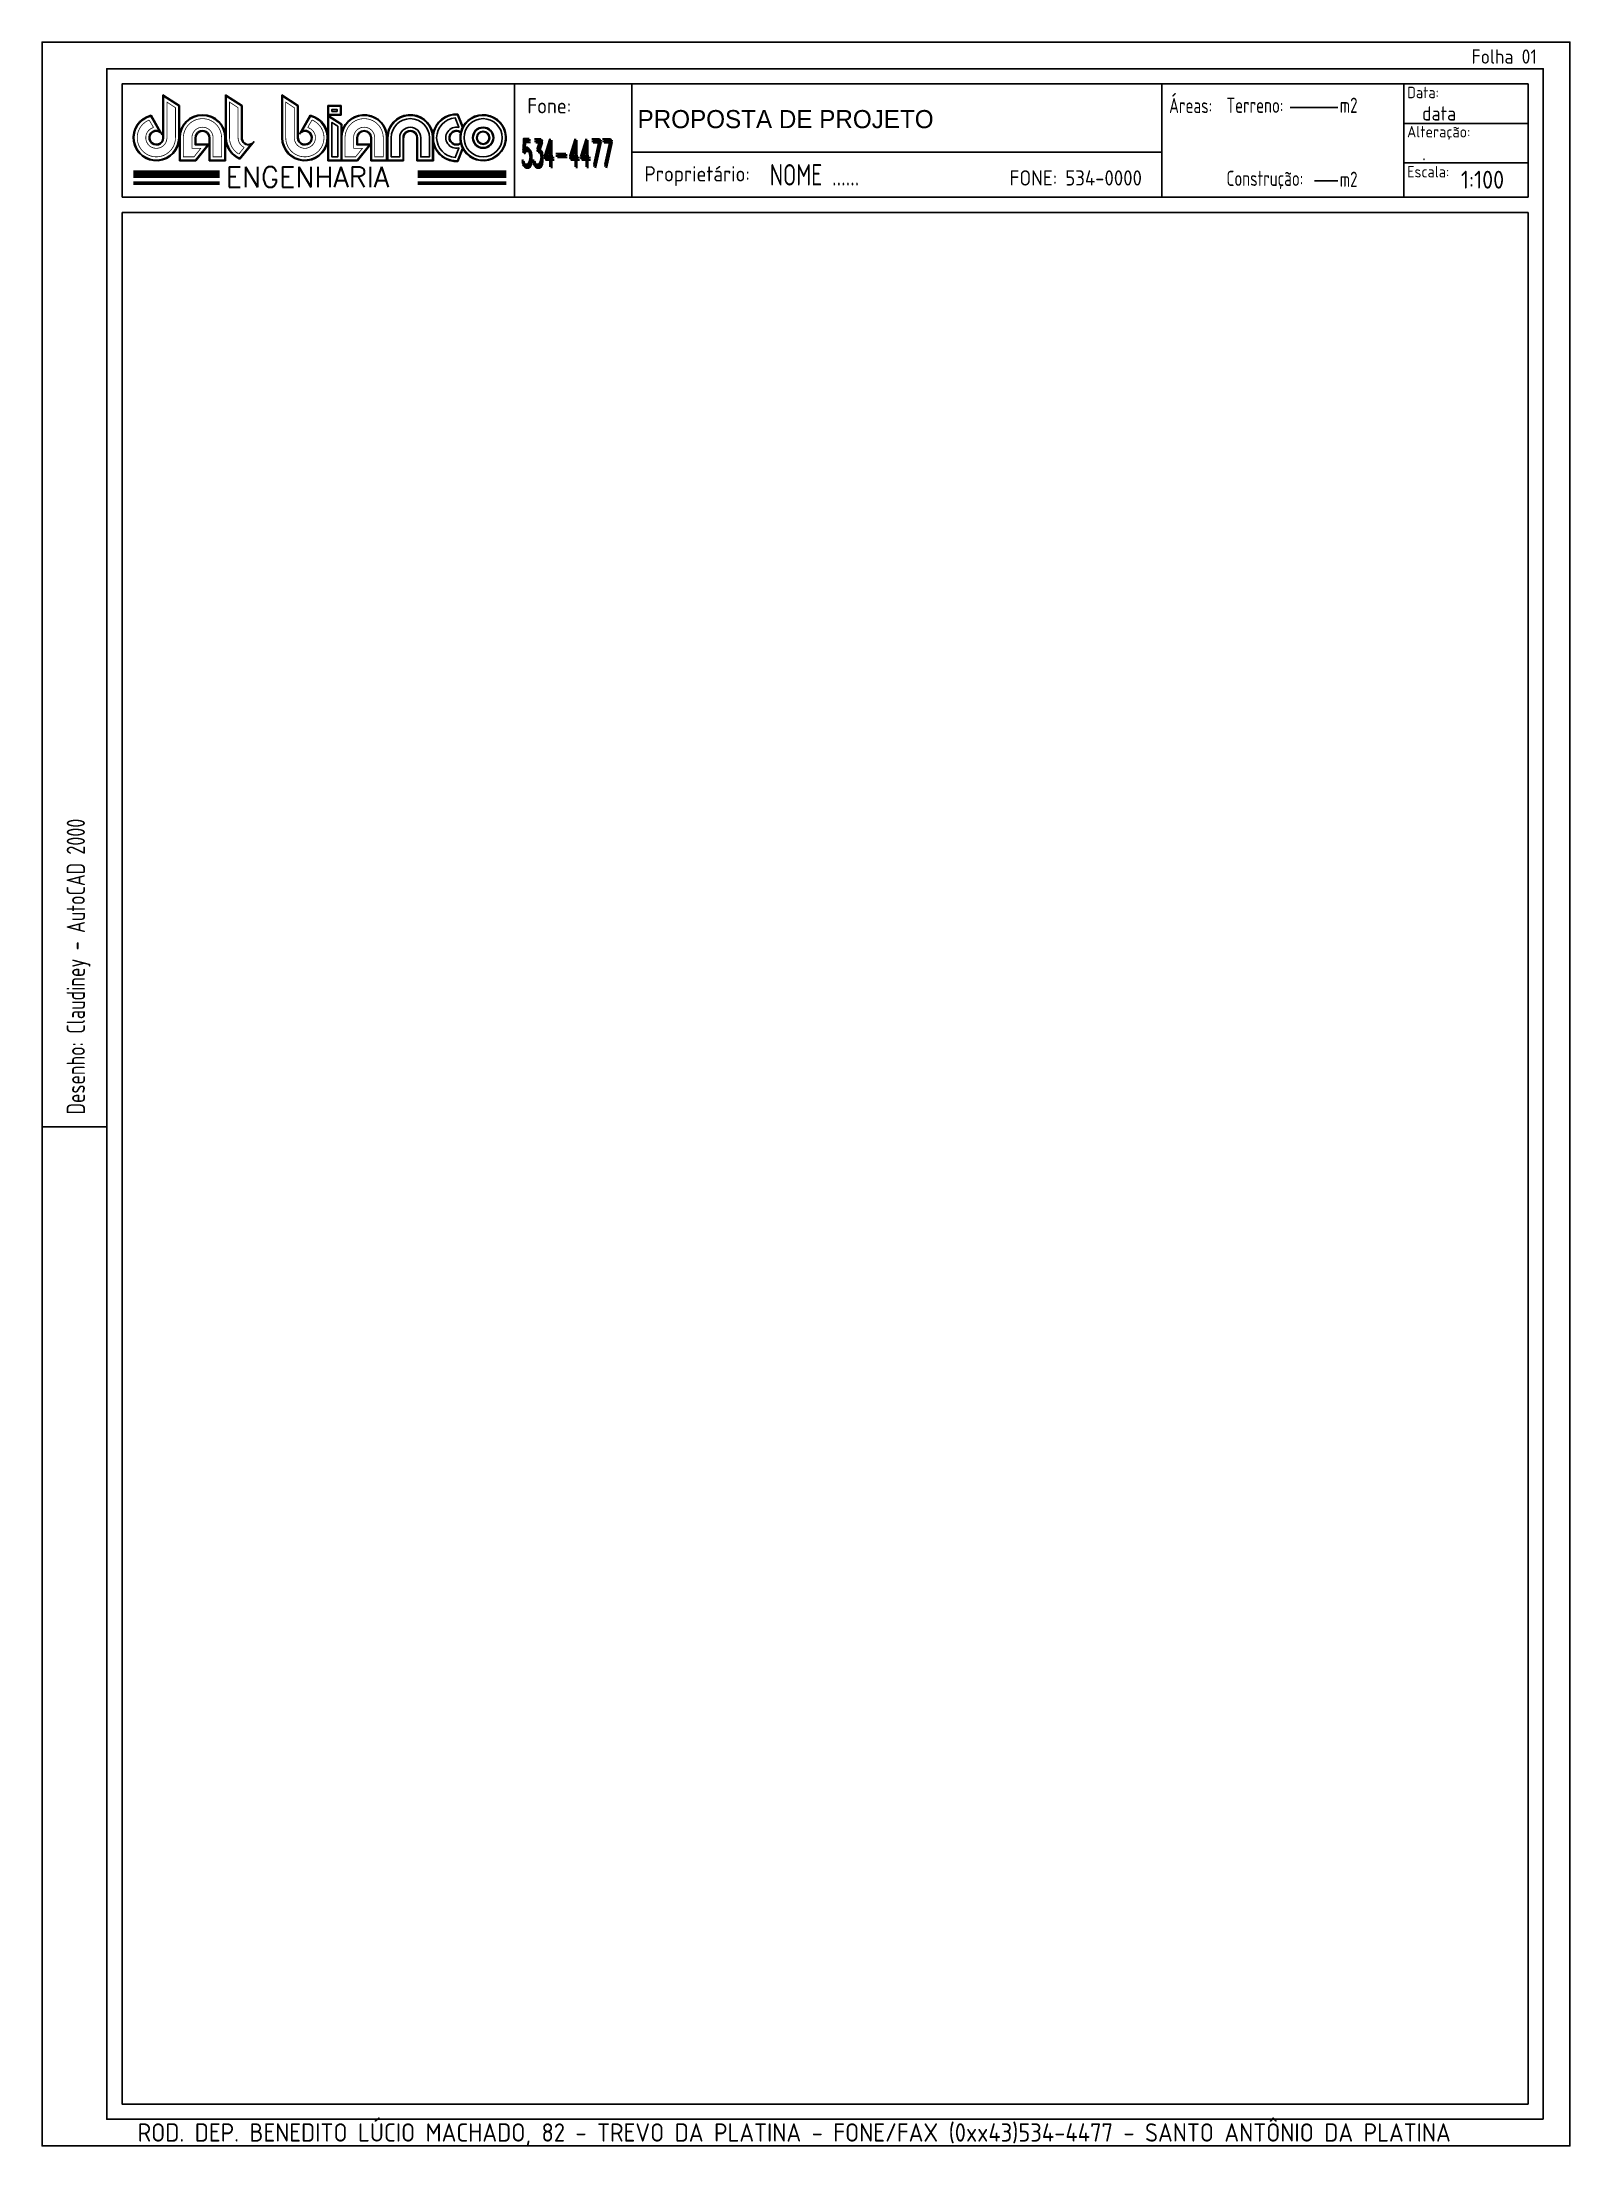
# Model space of a CAD drawing. Header units: millimetres. Extents: x 165.4 to 185.5, y 142.7 to 170.4.
import ezdxf

# ---------------------------------------------------------------- set-up
doc = ezdxf.new("R2010")
doc.units = ezdxf.units.MM
for name, color, linetype in [('021', 1, 'Continuous'), ('025', 2, 'Continuous'), ('03', 3, 'Continuous'), ('05', 5, 'Continuous'), ('LINHA EXTERMA', 170, 'Continuous'), ('LINHA INTERNA', 141, 'Continuous'), ('LINHA VERDE', 72, 'Continuous'), ('PISO', 130, 'Continuous')]:
    doc.layers.add(name, color=color, linetype=linetype)
doc.layers.add('DADOS DO CLIENTE', color=5, linetype='Continuous', plot=False)
doc.styles.add('CARIMBO', font='vinet.ttf')
doc.styles.add('COTAS', font='isocp3.shx', dxfattribs={"height": 0.15})
doc.styles.get("Standard").update_dxf_attribs({"font": 'romans.shx'})

msp = doc.modelspace()

# ---------------------------------------------------------------- hatches: boundary and pattern name
at = {"layer": 'LINHA INTERNA'}
h = msp.add_hatch(color=256, dxfattribs=at)
h.dxf.hatch_style = 1
h.paths.add_polyline_path([(171.374, 169.125, 1), (171.097, 169.125, 1)])
h.paths.add_polyline_path([(171.105, 169.125, -1), (171.365, 169.125, -1)], flags=16)
h.paths.add_polyline_path([(171.149, 169.125, -1), (171.322, 169.125, -1)], flags=0)
h.paths.add_polyline_path([(171.157, 169.125), (171.157, 169.125, -1), (171.313, 169.125), (171.313, 169.125, -1)], flags=0)

# ---------------------------------------------------------------- linework, layer by layer
at = {"layer": '021', "linetype": 'Continuous'}
for p, q in [((171.648, 169.832), (171.648, 168.344)), ((173.188, 169.832), (173.188, 168.344)), ((180.151, 169.832), (180.151, 168.344)), ((183.329, 169.832), (183.329, 168.344)), ((181.839, 169.523), (182.464, 169.523)), ((183.329, 169.31), (184.962, 169.31)), ((173.188, 168.937), (180.151, 168.937)), ((183.329, 168.797), (184.962, 168.797)), ((166.491, 168.344), (184.962, 168.344)), ((182.157, 168.557), (182.464, 168.557)), ((166.291, 156.132), (165.441, 156.132))]:
    msp.add_line(p, q, dxfattribs=at)
for points in [[(185.512, 142.741), (165.441, 142.741), (165.441, 170.382), (185.512, 170.382)], [(185.162, 143.091), (166.291, 143.091), (166.291, 170.032), (185.162, 170.032)]]:
    msp.add_lwpolyline(points, close=True, dxfattribs=at)
msp.add_arc((171.235, 169.125), 0.303, 153.408, 165.5646, dxfattribs=at)
at = {"layer": '05', "linetype": 'Continuous'}
for p, q in [((184.962, 168.344), (184.962, 169.832)), ((166.491, 168.344), (184.962, 168.344)), ((166.491, 168.144), (184.962, 168.144))]:
    msp.add_line(p, q, dxfattribs=at)
for points in [[(166.491, 168.344), (166.491, 169.832), (184.962, 169.832)], [(184.962, 169.832), (184.962, 168.344)], [(184.962, 168.144), (184.962, 143.291), (184.962, 143.291), (166.491, 143.291), (166.491, 168.144)]]:
    msp.add_lwpolyline(points, dxfattribs=at)
at = {"layer": 'LINHA EXTERMA', "linetype": 'Continuous'}
for p, q in [((167.029, 169.125), (167.029, 169.688)), ((167.029, 169.688), (167.245, 169.549)), ((167.037, 169.125), (167.037, 169.672)), ((167.037, 169.672), (167.237, 169.544)), ((167.237, 169.125), (167.237, 169.544)), ((167.245, 169.125), (167.245, 169.549)), ((167.851, 169.125), (167.851, 169.688)), ((167.851, 169.688), (168.068, 169.549)), ((167.851, 169.125), (167.851, 169.549)), ((167.86, 169.125), (167.86, 169.672)), ((167.86, 169.672), (168.059, 169.544)), ((168.059, 169.544), (168.059, 169.125)), ((168.068, 169.549), (168.068, 169.125)), ((168.59, 169.688), (168.59, 169.125)), ((168.59, 169.125), (168.59, 169.688)), ((168.59, 169.688), (168.806, 169.549)), ((168.599, 169.672), (168.599, 169.125)), ((168.599, 169.672), (168.798, 169.544)), ((168.798, 169.125), (168.798, 169.544)), ((168.806, 169.125), (168.806, 169.549)), ((169.196, 168.822), (169.196, 169.549)), ((169.196, 169.549), (169.369, 169.549)), ((169.205, 169.429), (169.205, 169.54)), ((169.205, 169.54), (169.36, 169.54)), ((169.36, 169.429), (169.36, 169.54)), ((169.369, 169.42), (169.369, 169.549)), ((170.97, 169.271), (170.904, 169.436)), ((166.982, 169.212), (166.868, 169.41)), ((167.02, 169.163), (166.872, 169.42)), ((168.821, 169.174), (168.963, 169.42)), ((168.853, 169.212), (168.967, 169.41)), ((169.196, 169.42), (169.378, 169.303)), ((169.196, 169.42), (169.369, 169.42)), ((169.205, 169.429), (169.36, 169.429)), ((169.205, 168.831), (169.205, 169.404)), ((169.205, 169.404), (169.369, 169.298)), ((169.369, 168.831), (169.369, 169.298)), ((169.378, 169.197), (169.378, 169.303)), ((170.964, 169.261), (170.898, 169.428)), ((167.245, 169.125), (167.245, 168.822)), ((167.254, 169.125), (167.254, 168.831)), ((167.453, 169.125), (167.453, 169.03)), ((167.453, 169.03), (167.617, 169.03)), ((167.617, 169.03), (167.457, 168.831)), ((167.462, 169.125), (167.462, 169.039)), ((167.635, 169.039), (167.462, 168.822)), ((167.462, 169.039), (167.635, 169.039)), ((167.635, 169.125), (167.635, 168.822)), ((167.643, 169.125), (167.643, 168.831)), ((167.842, 169.125), (167.842, 168.831)), ((167.851, 169.125), (167.851, 168.822)), ((168.18, 169.034), (168.037, 168.855)), ((168.225, 169.076), (168.04, 168.844)), ((169.369, 169.125), (169.369, 168.831)), ((169.378, 168.831), (169.378, 169.125)), ((169.577, 169.125), (169.577, 169.03)), ((169.577, 169.03), (169.741, 169.03)), ((169.741, 169.03), (169.581, 168.831)), ((169.585, 169.125), (169.585, 169.039)), ((169.759, 169.039), (169.585, 168.822)), ((169.585, 169.039), (169.759, 169.039)), ((169.759, 169.125), (169.759, 168.822)), ((169.767, 169.125), (169.767, 168.831)), ((169.966, 169.125), (169.966, 168.831)), ((169.975, 169.125), (169.975, 168.822)), ((169.984, 169.125), (169.984, 168.831)), ((170.183, 169.125), (170.183, 168.831)), ((170.191, 169.125), (170.191, 168.822)), ((170.364, 169.125), (170.364, 168.822)), ((170.373, 169.125), (170.373, 168.831)), ((170.572, 169.125), (170.572, 168.831)), ((170.581, 169.052), (170.581, 168.822)), ((170.964, 168.99), (170.898, 168.823)), ((170.97, 168.98), (170.904, 168.814)), ((167.462, 168.822), (167.245, 168.822)), ((167.457, 168.831), (167.254, 168.831)), ((167.635, 168.822), (167.851, 168.822)), ((167.643, 168.831), (167.842, 168.831)), ((169.196, 168.822), (169.369, 168.822)), ((169.205, 168.831), (169.369, 168.831)), ((169.585, 168.822), (169.369, 168.822)), ((169.581, 168.831), (169.378, 168.831)), ((169.759, 168.822), (169.975, 168.822)), ((169.767, 168.831), (169.966, 168.831)), ((170.191, 168.822), (169.975, 168.822)), ((170.183, 168.831), (169.984, 168.831)), ((170.364, 168.822), (170.581, 168.822)), ((170.373, 168.831), (170.572, 168.831))]:
    msp.add_line(p, q, dxfattribs=at)
for points in [[(167.237, 169.544), (167.037, 169.672), (167.037, 169.125, -3.416268), (166.982, 169.212), (166.868, 169.41, 2.036937), (167.237, 169.125)], [(168.059, 169.544), (167.86, 169.672), (167.86, 169.125, 0.299302), (168.037, 168.855), (168.18, 169.034, -0.498794), (168.059, 169.125)], [(168.967, 169.41), (168.853, 169.212, -3.416268), (168.798, 169.125), (168.798, 169.544), (168.599, 169.672), (168.599, 169.125, 2.036937)], [(167.254, 169.125), (167.254, 168.831), (167.457, 168.831), (167.617, 169.03), (167.453, 169.03), (167.453, 169.125, -1.000001), (167.643, 169.125), (167.643, 168.831), (167.842, 168.831), (167.842, 169.125, 1)], [(169.767, 169.125), (169.767, 168.831), (169.966, 168.831), (169.966, 169.125, 1), (169.378, 169.125), (169.378, 168.831), (169.581, 168.831), (169.741, 169.03), (169.577, 169.03), (169.577, 169.125, -1)], [(169.984, 169.125), (169.984, 168.831), (170.183, 168.831), (170.183, 169.125, -1.000001), (170.373, 169.125), (170.373, 168.831), (170.572, 168.831), (170.572, 169.125, 1)], [(170.942, 169.201, -0.053093), (170.964, 169.261), (170.898, 169.428, 1.047361), (170.898, 168.823), (170.964, 168.99, -0.053093), (170.942, 169.05, -2.028476)], [(170.941, 169.125, 1), (171.53, 169.125, 1)], [(171.313, 169.125, -1.000001), (171.157, 169.125, -1.000001)]]:
    msp.add_lwpolyline(points, format="xyb", close=True, dxfattribs=at)
for points in [[(169.36, 169.54), (169.205, 169.54), (169.205, 169.429), (169.36, 169.429)], [(169.369, 169.298), (169.205, 169.404), (169.205, 168.831), (169.369, 168.831), (169.369, 169.125)]]:
    msp.add_lwpolyline(points, close=True, dxfattribs=at)
for radius in [0.294, 0.0866, 0.0779]:
    msp.add_circle((171.235, 169.125), radius, dxfattribs=at)
for centre, radius, start, end in [((170.884, 169.125), 0.312, 86.3187, 170.5083), ((166.942, 169.125), 0.303, 103.3385, 0), ((166.942, 169.125), 0.294, 104.5918, 0), ((166.942, 169.125), 0.0952, 65.2626, 0), ((166.942, 169.125), 0.0866, 34.3882, 0), ((167.548, 169.125), 0.303, 0, 180), ((167.548, 169.125), 0.294, 0, 180), ((167.548, 169.125), 0.0952, 0, 180), ((167.548, 169.125), 0.0866, 0, 180), ((168.893, 169.125), 0.303, 180, 76.6615), ((168.893, 169.125), 0.294, 180, 75.4082), ((168.893, 169.125), 0.0952, 180, 114.7374), ((168.893, 169.125), 0.0866, 180, 145.6118), ((169.672, 169.125), 0.303, 0, 166.2709), ((169.672, 169.125), 0.0952, 0, 180), ((169.672, 169.125), 0.0866, 0, 180), ((170.278, 169.125), 0.303, 9.7655, 180), ((170.278, 169.125), 0.294, 0, 180), ((170.278, 169.125), 0.0952, 0, 180), ((170.278, 169.125), 0.0866, 0, 180), ((170.884, 169.125), 0.303, 87.3497, 272.6503), ((170.884, 169.125), 0.0952, 52.4848, 307.5152), ((170.884, 169.125), 0.0866, 49.9091, 310.0909), ((171.235, 169.125), 0.303, 167.3745, 192.6255), ((171.235, 169.125), 0.303, 194.4354, 151.2508), ((168.154, 169.125), 0.303, 180, 247.9031), ((168.154, 169.125), 0.303, 180, 247.9031), ((168.154, 169.125), 0.294, 180, 246.6501), ((168.154, 169.125), 0.0952, 180, 286.0389), ((168.154, 169.125), 0.0866, 180, 325.1955), ((170.884, 169.125), 0.312, 193.5362, 273.6813)]:
    msp.add_arc(centre, radius, start, end, dxfattribs=at)
at = {"layer": 'LINHA INTERNA', "const_width": 0.01}
for points in [[(167.081, 169.125), (167.081, 169.593), (167.193, 169.52), (167.193, 169.125, -1.880315), (166.848, 169.358), (166.905, 169.259, 2.016167)], [(167.903, 169.593), (168.016, 169.52), (168.016, 169.125, 0.294952), (168.097, 168.999), (168.026, 168.91, -0.26432), (167.903, 169.125)], [(168.642, 169.593), (168.754, 169.52), (168.754, 169.125, 2.016167), (168.93, 169.259), (168.987, 169.358, -1.880315), (168.642, 169.125)], [(167.297, 168.874), (167.297, 169.125, -1), (167.799, 169.125), (167.799, 168.874), (167.687, 168.874), (167.687, 169.125, 1), (167.41, 169.125), (167.41, 168.987), (167.527, 168.987), (167.437, 168.874)], [(169.421, 168.874), (169.421, 169.125, -1), (169.923, 169.125), (169.923, 168.874), (169.81, 168.874), (169.81, 169.125, 1), (169.533, 169.125), (169.533, 168.987), (169.65, 168.987), (169.56, 168.874)], [(170.139, 169.125), (170.139, 168.874), (170.027, 168.874), (170.027, 169.125, -1), (170.529, 169.125), (170.529, 168.874), (170.416, 168.874), (170.416, 169.125, 1), (170.139, 169.125)], [(170.869, 169.385), (170.916, 169.26, 1.262097), (170.917, 168.988), (170.869, 168.866, -0.942721), (170.869, 169.385)]]:
    msp.add_lwpolyline(points, format="xyb", close=True, dxfattribs=at)
for points in [[(169.317, 169.497), (169.248, 169.497), (169.248, 169.472), (169.317, 169.472)], [(169.248, 169.325), (169.326, 169.275), (169.326, 168.874), (169.248, 168.874)]]:
    msp.add_lwpolyline(points, close=True, dxfattribs=at)
at = {"layer": 'LINHA INTERNA', "linetype": 'Continuous'}
for points in [[(169.317, 169.497), (169.248, 169.497), (169.248, 169.472), (169.317, 169.472)], [(169.326, 169.275), (169.248, 169.325), (169.248, 168.874), (169.326, 168.874)]]:
    msp.add_lwpolyline(points, close=True, dxfattribs=at)
for points in [[(170.027, 169.125), (170.027, 168.874), (170.139, 168.874), (170.139, 169.125, -1), (170.416, 169.125), (170.416, 168.874), (170.529, 168.874), (170.529, 169.125, 1)], [(170.916, 169.26, -0.001785), (170.917, 169.262), (170.869, 169.385, 0.942721), (170.869, 168.866), (170.917, 168.988, -0.001785), (170.916, 168.991, -1.269118)]]:
    msp.add_lwpolyline(points, format="xyb", close=True, dxfattribs=at)
at = {"layer": 'LINHA INTERNA', "const_width": 0.01}
msp.add_lwpolyline([(170.984, 169.125, -0.437033), (171.255, 169.376, -0.336926), (171.482, 169.174, -0.306684), (171.372, 168.915, -0.364639), (171.051, 168.955, -0.188808), (170.984, 169.125, 5.198949)], format="xyb", dxfattribs=at)
at = {"layer": 'LINHA INTERNA', "linetype": 'Continuous'}
msp.add_lwpolyline([(170.984, 169.125, 1), (171.486, 169.125, 1), (170.984, 169.125, 1)], format="xyb", dxfattribs=at)
at = {"layer": 'LINHA INTERNA'}
for radius in [0.251, 0.251, 0.139, 0.13]:
    msp.add_circle((171.235, 169.125), radius, dxfattribs=at)
at = {"layer": 'LINHA VERDE'}
for points, const_width in [([(166.639, 168.646), (167.773, 168.646)], 0.1), ([(170.373, 168.646), (171.538, 168.646)], 0.1), ([(166.639, 168.528), (167.773, 168.528)], 0.0502), ([(170.373, 168.528), (171.538, 168.528)], 0.0502)]:
    msp.add_lwpolyline(points, dxfattribs=dict(at, const_width=const_width))
at = {"layer": 'PISO'}
msp.add_lwpolyline([(165.441, 142.741), (185.512, 142.741), (185.512, 170.382), (165.441, 170.382)], close=True, dxfattribs=at)

# ---------------------------------------------------------------- texts
at = {"layer": '025', "style": 'COTAS'}
for s, height, p in [('Folha 01', 0.1875, (184.219, 170.098)), ('Data:', 0.15, (183.373, 169.645)), ('Fone:', 0.2, (171.815, 169.445)), ('data', 0.1875, (183.57, 169.351)), ('Alteração:', 0.15, (183.373, 169.129)), ('Proprietário:', 0.2, (173.355, 168.551)), ('Escala:', 0.15, (183.373, 168.604)), ('.', 0.188, (183.57, 168.828)), ('1:100', 0.2344, (184.08, 168.457))]:
    msp.add_text(s, height=height, dxfattribs=at).set_placement(p)
at = {"layer": '025', "style": 'COTAS', "width": 0.8}
for s, p in [('Áreas:', (180.247, 169.449)), ('Terreno:', (181.001, 169.452)), ('m2', (182.489, 169.452)), ('Construção:', (181.001, 168.492)), ('m2', (182.489, 168.479))]:
    msp.add_text(s, height=0.2, dxfattribs=at).set_placement(p)
at = {"layer": '03', "style": 'COTAS', "width": 0.8}
msp.add_text('NOME ......', height=0.28125, dxfattribs=at).set_placement((175.001, 168.497))
at = {"layer": 'DADOS DO CLIENTE', "style": 'COTAS'}
for s, p in [('FONE:', (178.151, 168.497)), ('534-0000', (178.883, 168.497))]:
    msp.add_text(s, height=0.2, dxfattribs=at).set_placement(p)
at = {"layer": 'LINHA EXTERMA', "style": 'CARIMBO'}
msp.add_text('PROPOSTA DE PROJETO', height=0.23791, dxfattribs=at).set_placement((173.264, 169.251))
at = {"layer": 'LINHA EXTERMA', "linetype": 'Continuous', "width": 0.5}
for p in [(171.73, 168.775), (171.73, 168.743)]:
    msp.add_text('534-4477', height=0.3368, dxfattribs=at).set_placement(p)
at = {"layer": 'LINHA EXTERMA', "linetype": 'Continuous'}
msp.add_text('ENGENHARIA', height=0.2639, dxfattribs=at).set_placement((167.852, 168.477))
at = {"layer": 'LINHA EXTERMA', "linetype": 'Continuous', "style": 'COTAS', "width": 0.8}
msp.add_text('Desenho: Claudiney - AutoCAD 2000', height=0.24, rotation=90, dxfattribs=at).set_placement((166.004, 156.294))
at = {"layer": 'LINHA EXTERMA', "linetype": 'Continuous', "style": 'COTAS'}
msp.add_text('ROD. DEP. BENEDITO LÚCIO MACHADO, 82 - TREVO DA PLATINA - FONE/FAX (0xx43)534-4477 - SANTO ANTÔNIO DA PLATINA', height=0.24, dxfattribs=at).set_placement((166.696, 142.798))
at = {"layer": 'LINHA INTERNA', "linetype": 'Continuous', "width": 0.5}
for p in [(171.749, 168.755), (171.749, 168.724)]:
    msp.add_text('534-4477', height=0.3368, dxfattribs=at).set_placement(p)

doc.saveas('drawing.dxf')
